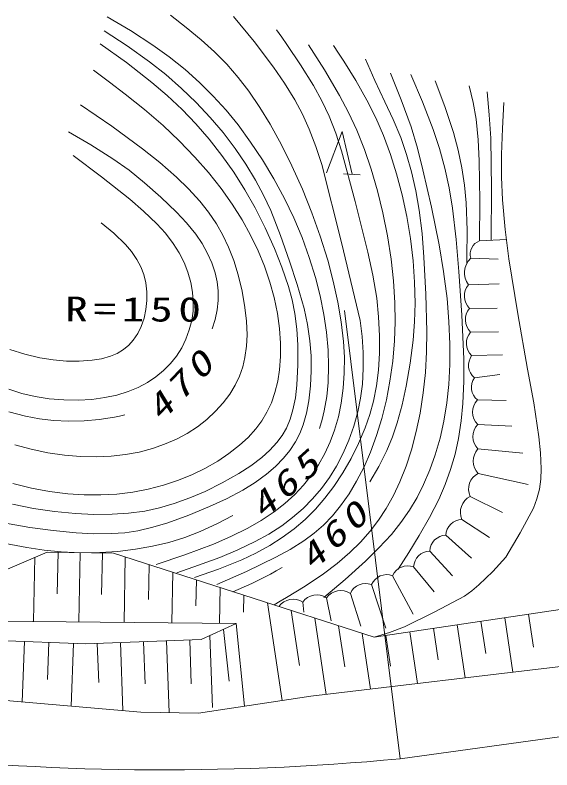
# Model space of a CAD drawing. Units: millimetres, scale not verified. Extents: x 40000 to 680000, y 20000 to 380000.
# Drawn here: x 502676 to 534589, y 295513 to 340365 of the extents above; entities that cross this region are included whole.
import ezdxf

# ---------------------------------------------------------------- set-up
doc = ezdxf.new("R2010")
doc.units = ezdxf.units.MM
doc.header["$LTSCALE"] = 1000
for name, color, linetype, lineweight in [('S-BGD', 1, 'Continuous', 13), ('S-BGD-HTXT', 6, 'Continuous', 13), ('S-BMK', 3, 'Continuous', 13)]:
    doc.layers.add(name, color=color, linetype=linetype, lineweight=lineweight)
doc.styles.add('ＭＳ ゴシック', font='')
doc.styles.get('ＭＳ ゴシック').set_extended_font_data('MS Gothic')

msp = doc.modelspace()

# ---------------------------------------------------------------- linework, layer by layer
at = {"layer": 'S-BGD'}
for p, q in [((508156, 340258), (509529, 339445)), ((509529, 339445), (510873, 338580)), ((510873, 338580), (511840, 337880)), ((521907, 338101), (521600, 338568)), ((511840, 337880), (512779, 337126)), ((522212, 337632), (521907, 338101)), ((522931, 336482), (522212, 337632)), ((512779, 337126), (513641, 336359)), ((523594, 335309), (522931, 336482)), ((513641, 336359), (514461, 335548)), ((529906, 335169), (529678, 336152)), ((514461, 335548), (515215, 334719)), ((524114, 334264), (523594, 335309)), ((530081, 334187), (529906, 335169)), ((531652, 333620), (531735, 335167)), ((515215, 334719), (515928, 333844)), ((524576, 333201), (524114, 334264)), ((530206, 332953), (530081, 334187)), ((515928, 333844), (516679, 332821)), ((507185, 332653), (505858, 333429)), ((521196, 331000), (522114, 333441)), ((522114, 333441), (522718, 330905)), ((531599, 332073), (531652, 333620)), ((516679, 332821), (517381, 331762)), ((524996, 332077), (524576, 333201)), ((530271, 331714), (530206, 332953)), ((508482, 331832), (507185, 332653)), ((525359, 330933), (524996, 332077)), ((531599, 330726), (531599, 332073)), ((509448, 331141), (508482, 331832)), ((517381, 331762), (518061, 330628)), ((530312, 329325), (530271, 331714)), ((510378, 330401), (509448, 331141)), ((518061, 330628), (518693, 329459)), ((522201, 330937), (523199, 330874)), ((525692, 329675), (525359, 330933)), ((531658, 329392), (531599, 330726)), ((511348, 329550), (510378, 330401)), ((525967, 328402), (525692, 329675)), ((512271, 328661), (511348, 329550)), ((518693, 329459), (519246, 328318)), ((530292, 326946), (530312, 329325)), ((531818, 327633), (531658, 329392)), ((512870, 328016), (512271, 328661)), ((519246, 328318), (519749, 327142)), ((526184, 327083), (525967, 328402)), ((513417, 327339), (512870, 328016)), ((532037, 325889), (531818, 327633)), ((513799, 326784), (513417, 327339)), ((519749, 327142), (520167, 325970)), ((526340, 325767), (526184, 327083)), ((530291, 326946), (531897, 327025)), ((514123, 326206), (513799, 326784)), ((514379, 325638), (514123, 326206)), ((514574, 325058), (514379, 325638)), ((520167, 325970), (520532, 324767)), ((526426, 324502), (526340, 325767)), ((529765, 325919), (531397, 325867)), ((532562, 322605), (532037, 325889)), ((514694, 324520), (514574, 325058)), ((520532, 324767), (520811, 323679)), ((514753, 323983), (514694, 324520)), ((526451, 323245), (526426, 324502)), ((529633, 324340), (531449, 324393)), ((514755, 323412), (514753, 323983)), ((514697, 322854), (514755, 323412)), ((520811, 323679), (521033, 322568)), ((526423, 322137), (526451, 323245)), ((529695, 322937), (531344, 322946)), ((514569, 322283), (514697, 322854)), ((521033, 322568), (521189, 321518)), ((533147, 319332), (532562, 322605)), ((514383, 321729), (514569, 322283)), ((526334, 321043), (526423, 322137)), ((521189, 321518), (521286, 320451)), ((529756, 321534), (531423, 321551)), ((526161, 319673), (526334, 321043)), ((521286, 320451), (521315, 319498)), ((529818, 320130), (531660, 320183)), ((521315, 319498), (521284, 318531)), ((525927, 318308), (526161, 319673)), ((529989, 318814), (531502, 318999)), ((533510, 317317), (533147, 319332)), ((521284, 318531), (521202, 317695)), ((525688, 317211), (525927, 318308)), ((521202, 317695), (521059, 316859)), ((525393, 316140), (525688, 317211)), ((530160, 317498), (531870, 317472)), ((533811, 315305), (533510, 317317)), ((502309, 316790), (503304, 316524)), ((521059, 316859), (520931, 316331)), ((503304, 316524), (504128, 316371)), ((504128, 316371), (504961, 316277)), ((504961, 316277), (505861, 316238)), ((505861, 316238), (506775, 316258)), ((506775, 316258), (507682, 316335)), ((507682, 316335), (508578, 316472)), ((508578, 316472), (508882, 316536)), ((508882, 316536), (509192, 316614)), ((520931, 316331), (520769, 315805)), ((525106, 315299), (525393, 316140)), ((530177, 316042), (532212, 315946)), ((524767, 314491), (525106, 315299)), ((533914, 314352), (533811, 315305)), ((524291, 313549), (524767, 314491)), ((530195, 314586), (532870, 314340)), ((533957, 313397), (533914, 314352)), ((523759, 312632), (524291, 313549)), ((530212, 313130), (533186, 312472)), ((533930, 312789), (533957, 313397)), ((533844, 312187), (533930, 312789)), ((533694, 311617), (533844, 312187)), ((529725, 311761), (531660, 310814)), ((533488, 311075), (533694, 311617)), ((532700, 309601), (533488, 311075)), ((515628, 310633), (514660, 310127)), ((529239, 310393), (530870, 309314)), ((514660, 310127), (513678, 309681)), ((513678, 309681), (512762, 309329)), ((531857, 308153), (532700, 309601)), ((511818, 309031), (510835, 308798)), ((512762, 309329), (511818, 309031)), ((528282, 309454), (529818, 308103)), ((503370, 308719), (502107, 308975)), ((504398, 308563), (503370, 308719)), ((509842, 308625), (508792, 308500)), ((510835, 308798), (509842, 308625)), ((504575, 308461), (492973, 303482)), ((503850, 308150), (503779, 304353)), ((505423, 308468), (504398, 308563)), ((508524, 308388), (504575, 308461)), ((505233, 308449), (505187, 305974)), ((506571, 308420), (505423, 308468)), ((506549, 308425), (506473, 304311)), ((507722, 308433), (506571, 308420)), ((508792, 308500), (507722, 308433)), ((507866, 308400), (507820, 305939)), ((524017, 303402), (508524, 308388)), ((509228, 308161), (509156, 304274)), ((527326, 308516), (528686, 307051)), ((531077, 307310), (531857, 308153)), ((510637, 307708), (510598, 305640)), ((512045, 307255), (511989, 304248)), ((517854, 307150), (518202, 307344)), ((518202, 307344), (518546, 307545)), ((526370, 307577), (527581, 306103)), ((530245, 306503), (531077, 307310)), ((513454, 306801), (513425, 305261)), ((516748, 306598), (517854, 307150)), ((525116, 307051), (526344, 304761)), ((514862, 306348), (514823, 304227)), ((515622, 306104), (516748, 306598)), ((523861, 306524), (524712, 303945)), ((529833, 306144), (530245, 306503)), ((516271, 305895), (516252, 304883)), ((522607, 305998), (523238, 304050)), ((529383, 305832), (529833, 306144)), ((519774, 305481), (519843, 304893)), ((521190, 305740), (521475, 304366)), ((527620, 304898), (529383, 305832)), ((517679, 305442), (518545, 299630)), ((536728, 305296), (524017, 303402)), ((519088, 304988), (519574, 301724)), ((525831, 304020), (527620, 304898)), ((531785, 304559), (532268, 301317)), ((533197, 304770), (533491, 302799)), ((497923, 304397), (515809, 304217)), ((515809, 304217), (513744, 303252)), ((515809, 304217), (516308, 299293)), ((520496, 304535), (521172, 299996)), ((528960, 304138), (529431, 300979)), ((530373, 304349), (530659, 302428)), ((515056, 303865), (515407, 300793)), ((551938, 303657), (520251, 299887)), ((521905, 304082), (522269, 301635)), ((524018, 303402), (524936, 303683)), ((524936, 303683), (525831, 304020)), ((526136, 303717), (526594, 300642)), ((527548, 303928), (527827, 302057)), ((506877, 303005), (501043, 303230)), ((513744, 303252), (506877, 303005)), ((513058, 303228), (513151, 300624)), ((514261, 303493), (514414, 299216)), ((523313, 303628), (523807, 300310)), ((524723, 303507), (524995, 301686)), ((503231, 303146), (503092, 299549)), ((504689, 303090), (504605, 300892)), ((506148, 303033), (506005, 299304)), ((507564, 303030), (507648, 300708)), ((508937, 303079), (509083, 299044)), ((510311, 303129), (510401, 300620)), ((511684, 303178), (511837, 298918)), ((510161, 298953), (485026, 301072)), ((520251, 299887), (513572, 298881)), ((513572, 298881), (510161, 298953))]:
    msp.add_line(p, q, dxfattribs=at)
for points in [[(511062, 307712), (512774, 308291), (514478, 308931), (515509, 309379), (516518, 309882), (517313, 310341), (518082, 310854), (518706, 311339), (519299, 311876), (519812, 312423), (520280, 313010), (520706, 313643), (521086, 314317), (521405, 315000), (521668, 315706), (521894, 316498), (522062, 317304), (522182, 318191), (522244, 319096), (522250, 320032), (522196, 320976), (522062, 322148), (521868, 323308), (521594, 324560), (521259, 325808), (520820, 327222), (520323, 328615), (519759, 330018), (519134, 331412), (518516, 332659), (517844, 333880), (517233, 334876), (516567, 335843), (515937, 336659), (515256, 337441), (514522, 338183), (513737, 338890), (512837, 339636), (511919, 340365)], [(515662, 340290), (516879, 338793), (518039, 337269), (518696, 336314), (519305, 335324), (519762, 334470), (520165, 333591), (520562, 332555), (520904, 331493), (522077, 326851), (523187, 322212), (523309, 321268), (523372, 320307), (523376, 319374), (523320, 318443), (523214, 317608), (523049, 316784), (522813, 315937), (522518, 315107), (522178, 314326), (521780, 313563), (521364, 312891), (520891, 312242), (520363, 311621), (519792, 311043), (519175, 310504), (518524, 310015), (517757, 309522), (516958, 309079), (515920, 308585), (514849, 308142), (513582, 307674), (512300, 307229)], [(507980, 339429), (509340, 338537), (510666, 337597), (511637, 336827), (512572, 336008), (513447, 335163), (514280, 334274), (515036, 333382), (515751, 332446), (516386, 331516), (516969, 330555), (517448, 329664), (517870, 328749), (518460, 327266), (518998, 325748), (519454, 324349), (519854, 322925), (520053, 321975), (520193, 321015), (520270, 320117), (520286, 319219), (520241, 318334), (520133, 317436), (519996, 316712), (519801, 316009), (519601, 315493), (519349, 315007), (519016, 314502), (518633, 314031), (518153, 313543), (517616, 313084), (516942, 312596), (516213, 312144), (515240, 311625), (514237, 311159), (512995, 310645), (511761, 310198), (510865, 309931), (509964, 309724), (509192, 309609), (508404, 309552), (507355, 309544), (506303, 309595), (504932, 309729), (503556, 309924), (502104, 310184)], [(513342, 306945), (514760, 307442), (516153, 307993), (516994, 308387), (517820, 308840), (518563, 309318), (519273, 309845), (519921, 310400), (520527, 310998), (521099, 311653), (521624, 312346), (522163, 313165), (522653, 314019), (523096, 314910), (523486, 315831), (523763, 316622), (523981, 317432), (524157, 318336), (524276, 319261), (524341, 320275), (524346, 321303), (524289, 322431), (524172, 323553), (523943, 324917), (523655, 326274), (522902, 329288), (522086, 332303), (521740, 333346), (521339, 334364), (520908, 335279), (520416, 336178), (519653, 337410), (518835, 338616), (518528, 339053), (518220, 339490)], [(507743, 338659), (509290, 337541), (510808, 336369), (511720, 335593), (512601, 334762), (513427, 333899), (514217, 332986), (514966, 332028), (515674, 331025), (516330, 329991), (516939, 328920), (517541, 327726), (518094, 326495), (518541, 325380), (518934, 324238), (519154, 323450), (519316, 322643), (519426, 321711), (519477, 320763), (519482, 319580), (519425, 318372), (519339, 317629), (519195, 316908), (519029, 316358), (518806, 315827), (518550, 315380), (518243, 314965), (517823, 314508), (517353, 314086), (516692, 313589), (515986, 313134), (514992, 312572), (513977, 312066), (513062, 311672), (512126, 311335), (511261, 311084), (510381, 310892), (509418, 310767), (508450, 310702), (507361, 310693), (506260, 310744), (505018, 310867), (503779, 311051), (502523, 311295)], [(520115, 338590), (521066, 337108), (521969, 335590), (522502, 334574), (522983, 333529), (523439, 332385), (523840, 331218), (524218, 329925), (524540, 328608), (524814, 327242), (525031, 325859), (525174, 324569), (525259, 323262), (525274, 322141), (525229, 321012), (525123, 319808), (524958, 318609), (524749, 317495), (524481, 316393), (524171, 315380), (523804, 314385), (523421, 313514), (522981, 312664), (522532, 311921), (522028, 311205), (521544, 310616), (521011, 310063), (520449, 309573), (519840, 309122), (519035, 308613), (518186, 308149), (516434, 307310), (514668, 306524)], [(523515, 337744), (524057, 336470), (524659, 335209), (525157, 334162), (525599, 333091), (525952, 332085), (526250, 331054), (526505, 329924), (526704, 328771), (526872, 327383), (526980, 325989), (527098, 323786), (527155, 321572), (527143, 320352), (527071, 319135), (526943, 317922), (526755, 316716), (526525, 315614), (526236, 314523), (525921, 313564), (525550, 312628), (525169, 311820), (524735, 311041), (524286, 310356), (523788, 309707), (523204, 309049), (522567, 308423), (521814, 307772), (521016, 307162), (519929, 306429), (518812, 305748), (518443, 305531), (518072, 305315)], [(502535, 312529), (503659, 312261), (504727, 312065), (505808, 311927), (506782, 311859), (507772, 311851), (508727, 311907), (509678, 312023), (510591, 312193), (511492, 312424), (512339, 312701), (513176, 313038), (513955, 313416), (514719, 313855), (515390, 314307), (516023, 314805), (516526, 315272), (516989, 315783), (517344, 316260), (517648, 316769), (517910, 317334), (518121, 317933), (518289, 318603), (518399, 319293), (518459, 320071), (518458, 320862), (518394, 321742), (518269, 322630), (518072, 323579), (517820, 324504), (517496, 325453), (517122, 326365), (516673, 327296), (516173, 328194), (515575, 329138), (514924, 330054), (514168, 331009), (513361, 331931), (512439, 332888), (511473, 333804), (510370, 334762), (509229, 335674), (508282, 336389), (507329, 337093)], [(525000, 336920), (525635, 335334), (526214, 333728), (526594, 332461), (526918, 331167), (527425, 328959), (527878, 326721), (528145, 325121), (528353, 323516), (528471, 322164), (528529, 320803), (528524, 319608), (528458, 318409), (528340, 317327), (528162, 316242), (527937, 315235), (527653, 314240), (527338, 313347), (526964, 312469), (526571, 311693), (526128, 310951), (525611, 310213), (525045, 309511), (524307, 308703), (523512, 307925), (522290, 306835), (521021, 305767)], [(526201, 336830), (526893, 335208), (527532, 333560), (527906, 332430), (528225, 331274), (528479, 330094), (528676, 328892), (528896, 327024), (529056, 325136), (529234, 322534), (529351, 319931), (529355, 318613), (529298, 317284), (529196, 316246), (529032, 315204), (528828, 314274), (528566, 313362), (528240, 312465), (527858, 311590), (527307, 310504), (526695, 309433), (526084, 308436), (525450, 307437)], [(527658, 336454), (528224, 334929), (528736, 333379), (529017, 332345), (529242, 331290), (529393, 330255), (529485, 329213), (529542, 327593), (529538, 325966), (529536, 325795), (529534, 325614)], [(530977, 327007), (530994, 330029), (530950, 333059), (530861, 334430), (530737, 335799)], [(506570, 335036), (508418, 333759), (510248, 332421), (511274, 331606), (512264, 330744), (512982, 330046), (513650, 329311), (514170, 328656), (514644, 327962), (515031, 327287), (515365, 326584), (515676, 325778), (515937, 324932), (516169, 323969), (516343, 322987), (516434, 322173), (516464, 321361), (516433, 320688), (516342, 320026), (516209, 319466), (516015, 318913), (515752, 318365), (515433, 317842), (515039, 317316), (514596, 316824), (514079, 316343), (513523, 315908), (512914, 315512), (512271, 315166), (511567, 314859), (510844, 314609), (510055, 314402), (509243, 314251), (508390, 314154), (507515, 314117), (506565, 314136), (505614, 314215), (504614, 314361), (503626, 314567), (502662, 314824)], [(506124, 332022), (507816, 330758), (509490, 329433), (510318, 328720), (511104, 327964), (511614, 327397), (512082, 326787), (512429, 326240), (512725, 325659), (512951, 325088), (513123, 324485), (513227, 323908), (513272, 323322), (513253, 322765), (513174, 322215), (513033, 321656), (512834, 321114), (512579, 320595), (512272, 320106), (511913, 319655), (511505, 319239), (511050, 318862), (510550, 318527), (509987, 318233), (509391, 317990), (508718, 317785), (508017, 317635), (507234, 317531), (506429, 317486), (505564, 317498), (504699, 317571), (503877, 317700), (503072, 317887), (502295, 318130)], [(507797, 328030), (508538, 327406), (509232, 326742), (509601, 326313), (509923, 325844), (510146, 325416), (510320, 324949), (510441, 324448), (510505, 323922), (510510, 323397), (510454, 322862), (510342, 322355), (510171, 321865), (509963, 321441), (509705, 321053), (509434, 320748), (509122, 320489), (508747, 320266), (508341, 320096), (507811, 319949), (507251, 319858), (506491, 319803), (505742, 319809), (504934, 319879), (504138, 320007), (503251, 320216), (502369, 320486)]]:
    msp.add_lwpolyline(points, dxfattribs=at)
for centre, radius, start, end in [((530567, 326156), 836, 109.2476, 196.4531), ((530592, 325055), 1196, 133.7561, 216.7168), ((530401, 323671), 1018, 138.9023, 226.1084), ((530463, 322267), 1018, 138.9023, 226.1084), ((530524, 320864), 1018, 138.9023, 226.1084), ((530594, 319562), 962, 143.804, 231.01), ((530765, 318246), 962, 143.804, 231.01), ((530933, 316779), 1056, 137.0872, 224.2932), ((530951, 315323), 1056, 137.0872, 224.2932), ((530968, 313867), 1056, 137.0872, 224.2932), ((530688, 312190), 1053, 116.8132, 204.0188), ((530200, 310821), 1053, 116.8132, 204.0188), ((529253, 309422), 971, 90.8669, 178.0725), ((528298, 308483), 971, 90.8669, 178.0725), ((527341, 307544), 971, 90.8669, 178.0725), ((526019, 306655), 986, 69.1592, 156.3647), ((524765, 306129), 986, 69.1592, 156.3647), ((523511, 305602), 986, 69.1592, 156.3647), ((520618, 304867), 1044, 56.73, 143.9356), ((522034, 305125), 1044, 56.73, 143.9356), ((519202, 304609), 1044, 56.73, 143.9356)]:
    msp.add_arc(centre, radius, start, end, dxfattribs=at)
at = {"layer": 'S-BGD-HTXT'}
msp.add_line((525562, 296174), (522255, 322809), dxfattribs=at)
at = {"layer": 'S-BMK'}
msp.add_line((564447, 301524), (525562, 296174), dxfattribs=at)
msp.add_arc((511496, 445513), 150000, 263.3103, 275.3811, dxfattribs=at)

# ---------------------------------------------------------------- texts
at = {"layer": 'S-BGD', "char_height": 1466, "attachment_point": 7, "style": 'ＭＳ ゴシック'}
for s, insert, rotation in [('\\T1.25;\\W1.35;R=150', (505646, 322150), 359.8), ('\\T1.25;\\W1.35;\\Q15;470', (511380, 316095), 46.4), ('\\T1.25;\\W1.35;\\Q15;465', (517450, 310300), 42.1), ('\\T1.25;\\W1.35;\\Q15;460', (520395, 307240), 43.5)]:
    msp.add_mtext(s, dxfattribs=dict(at, insert=insert, rotation=rotation))

doc.saveas('drawing.dxf')
